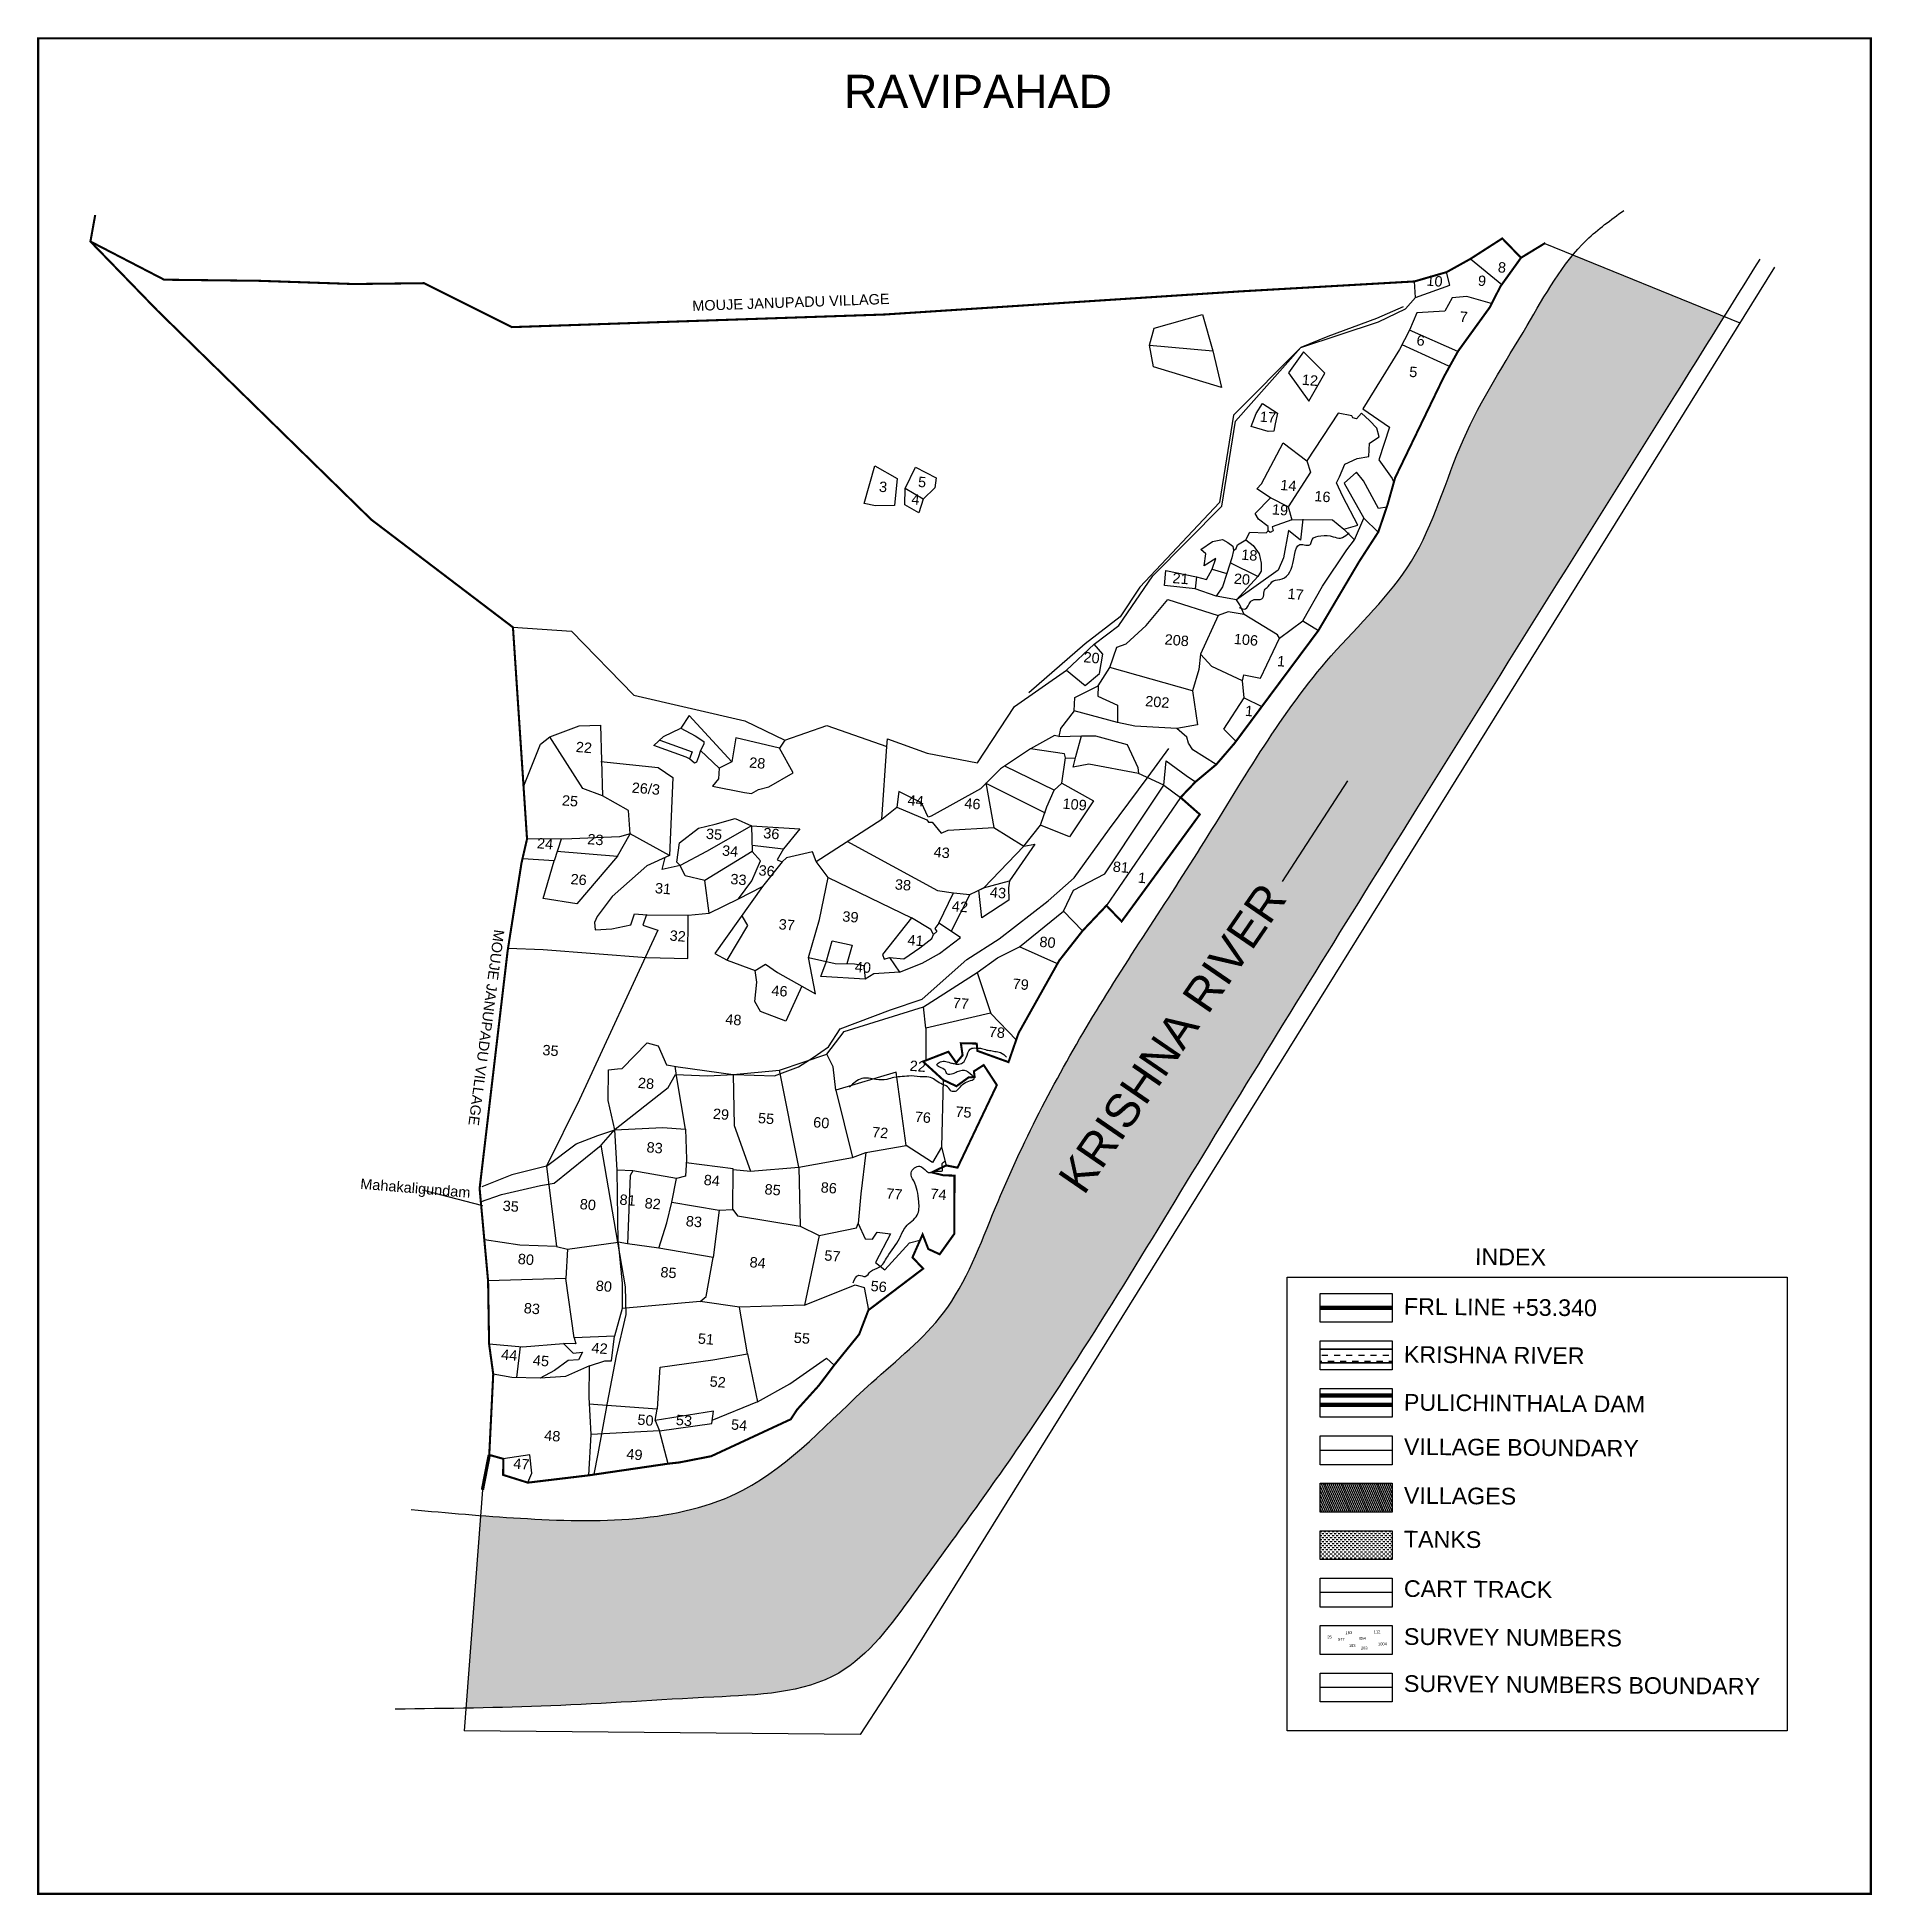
# Model space of a CAD drawing. Header units: millimetres. Extents: x 362131 to 366550, y 1844958 to 1849432.
import ezdxf

# ---------------------------------------------------------------- set-up
doc = ezdxf.new("R2010")
doc.units = ezdxf.units.MM
for name, color, linetype in [('BND', 6, 'Continuous'), ('FRL', 3, 'Continuous'), ('Plot NUmbers', 7, 'Continuous'), ('Plots', 7, 'Continuous'), ('ROAD', 1, 'Continuous'), ('ROADS', 50, 'Continuous'), ('Stream', 4, 'Continuous'), ('TEXT', 7, 'Continuous'), ('VILLAGE AREA', 1, 'Continuous'), ('Village Boundary', 5, 'Continuous')]:
    doc.layers.add(name, color=color, linetype=linetype)
doc.styles.get("Standard").update_dxf_attribs({"font": 'arial.ttf'})
doc.linetypes.add('FENCELINE2', pattern='A,0.25,-0.1,[132,ltypeshp.shx,S=0.1,R=0,X=-0.1,Y=0],-0.1,1', length=1.45)
doc.dimstyles.get("Standard").update_dxf_attribs({"dimtxt": 0.18, "dimasz": 0.18, "dimexe": 0.18, "dimexo": 0.0625, "dimgap": 0.09, "dimtad": 0, "dimtih": 1, "dimtoh": 1, "dimdec": 4, "dimzin": 0, "dimdsep": 46, "dimtxsty": 'Standard', "dimcen": 0.09, "dimadec": 0, "dimazin": 0, "dimtfac": 1, "dimtdec": 4, "dimtofl": 0, "dimtmove": 0, "dimatfit": 3, "dimfxl": 1, "dimtolj": 1, "dimtzin": 0, "dimarcsym": 0})

msp = doc.modelspace()

# ---------------------------------------------------------------- hatches: boundary and pattern name
h = msp.add_hatch()
h.set_pattern_fill('DASH,_O', color=4, scale=10, angle=45)
h.set_pattern_definition([(45, (0, 0), (4e-15, 44.9012806), [31.75, -31.75])])
edge = h.paths.add_edge_path()
edge.add_spline(control_points=[(363163.5, 1845407.4), (363231.9, 1845408.5), (363431, 1845413.4), (363724.4, 1845434.5), (364070.3, 1845445.9), (364282.1, 1845739.8), (364582.8, 1846149.6), (364964.8, 1846787.3), (365484.5, 1847625.2), (365900.2, 1848289.7), (366154, 1848695.5), (366193.9, 1848759.3)], knot_values=[162.77256, 162.77256, 162.77256, 162.77256, 367.716936, 761.210869, 1067.381812, 1328.474623, 1783.280228, 2624.869278, 3538.602355, 4748.356295, 4974.334727, 4974.334727, 4974.334727, 4974.334727], degree=3, periodic=0)
edge.add_line((366193.9, 1848759.3), (365829.3, 1848907))
edge.add_spline(control_points=[(365829.3, 1848907), (365786.9, 1848855.9), (365702.3, 1848701.7), (365550, 1848470.5), (365469.8, 1848159.3), (365176.6, 1847892.3), (364953.4, 1847497.7), (364658.6, 1847068.5), (364460.3, 1846686.3), (364341.5, 1846355), (364093.5, 1846162.5), (363822.9, 1845850.4), (363443.6, 1845854), (363230.1, 1845869), (363198.4, 1845871.5)], knot_values=[168.396154, 168.396154, 168.396154, 168.396154, 369.320077, 684.124001, 1003.124223, 1301.361083, 1843.091985, 2358.883197, 2859.366002, 3142.419732, 3383.738852, 3787.531428, 4327.678168, 4422.810922, 4422.810922, 4422.810922, 4422.810922], degree=3, periodic=0)
edge.add_line((363198.4, 1845871.5), (363163.5, 1845407.4))
h = msp.add_hatch()
h.set_pattern_fill('DASH', color=4, scale=117.16571)
h.set_pattern_definition([(0, (293578.12, 1486559.081), (14.6457137, 14.6457137), [14.6457137, -14.6457137])])
h.paths.add_polyline_path([(365220.9, 1846272.3), (365220.9, 1846238.9), (365394.3, 1846238.9), (365394.3, 1846272.3)])
h = msp.add_hatch()
h.set_pattern_fill('DASH', color=4, scale=39.055237)
h.set_pattern_definition([(0, (293578.1204, 1486559.0813), (4.88190457, 4.88190457), [4.88190457, -4.88190457])])
h.paths.add_polyline_path([(365220.9, 1845834.7), (365220.9, 1845765.2), (365394.3, 1845765.2), (365394.3, 1845834.7)])
at = {"layer": 'VILLAGE AREA', "linetype": 'ByBlock'}
h = msp.add_hatch(dxfattribs=at)
h.set_pattern_fill('ANSI31', color=256, scale=34.660302, angle=68.5464)
h.set_pattern_definition([(113.5464313, (238542.4352, 1207798.38), (-3.971796132, -1.730814645), [])])
h.paths.add_polyline_path([(365394.3, 1845879.5), (365394.3, 1845949), (365220.9, 1845949), (365220.9, 1845879.5)])

# ---------------------------------------------------------------- linework, layer by layer
at = {"const_width": 5}
msp.add_lwpolyline([(362133.1, 1849429.2), (366547.1, 1849429.2), (366547.1, 1844960.3), (362133.1, 1844960.3)], close=True, dxfattribs=at)
at = {"color": 0}
for points in [[(365141.3, 1846445.5), (366345.9, 1846445.5), (366345.9, 1845352.4), (365141.3, 1845352.4)], [(365220.9, 1846406.3), (365394.3, 1846406.3), (365394.3, 1846336.7), (365220.9, 1846336.7)], [(365220.9, 1846292), (365394.3, 1846292), (365394.3, 1846222.4), (365220.9, 1846222.4)], [(365220.9, 1846177.6), (365394.3, 1846177.6), (365394.3, 1846108.1), (365220.9, 1846108.1)], [(365220.9, 1846063.3), (365394.3, 1846063.3), (365394.3, 1845993.8), (365220.9, 1845993.8)], [(365220.9, 1845949), (365394.3, 1845949), (365394.3, 1845879.5), (365220.9, 1845879.5)], [(365220.9, 1845834.7), (365394.3, 1845834.7), (365394.3, 1845765.2), (365220.9, 1845765.2)], [(365220.9, 1845720.4), (365394.3, 1845720.4), (365394.3, 1845650.9), (365220.9, 1845650.9)], [(365220.9, 1845606.1), (365394.3, 1845606.1), (365394.3, 1845536.6), (365220.9, 1845536.6)], [(365220.9, 1845491.8), (365394.3, 1845491.8), (365394.3, 1845422.3), (365220.9, 1845422.3)]]:
    msp.add_lwpolyline(points, close=True, dxfattribs=at)
at = {"color": 4, "const_width": 3.91}
for points in [[(365394.3, 1846272.3), (365220.9, 1846272.3)], [(365394.3, 1846238.9), (365220.9, 1846238.9)]]:
    msp.add_lwpolyline(points, dxfattribs=at)
at = {"color": 0, "linetype": 'FENCELINE2', "ltscale": 80, "const_width": 10.4}
for points in [[(365394.3, 1846160.4), (365220.9, 1846160.4)], [(365394.3, 1846137.8), (365220.9, 1846137.8)]]:
    msp.add_lwpolyline(points, dxfattribs=at)
msp.add_lwpolyline([(363203.1, 1845933.4), (363159.4, 1845352.6)])
at = {"color": 4}
for points in [[(363031.8, 1845885.6), (363294.5, 1845864.8), (363830.4, 1845932.4), (364140.4, 1846191.1), (364313.5, 1846359.2), (364438.8, 1846613), (364665.3, 1847059.4), (364942.3, 1847494.5), (365247.6, 1847942), (365440.5, 1848169.4), (365565.8, 1848462.8), (365719.6, 1848737.5), (365863, 1848943.5), (365952.1, 1849014.3)], [(366280.2, 1848897.3), (366074.1, 1848567.7), (365433.3, 1847541.6), (364953.3, 1846764.1), (364504.9, 1846051.9), (364240.6, 1845681.8), (364061.3, 1845492), (363760.6, 1845434), (363367.7, 1845413), (362993.2, 1845405.1)]]:
    msp.add_spline(points, degree=3, dxfattribs=at)
at = {"layer": 'BND', "lineweight": 30}
for points, const_width in [([(365704.6, 1848900.4), (365654.9, 1848831.2), (365629.5, 1848781.2), (365552.7, 1848675), (365518.8, 1848613.8), (365401.3, 1848370.3), (365382.9, 1848304.9), (365360.8, 1848239.9), (365314.8, 1848168.8), (365216.6, 1848002.8), (365109.9, 1847859.4), (365014.6, 1847731.2), (364970.7, 1847680.2), (364920.5, 1847638.2), (364884.6, 1847600.7), (364930.9, 1847559.8), (364742.6, 1847302), (364706.1, 1847340.3), (364648.8, 1847279.8), (364592.3, 1847207.8), (364494.4, 1847033.2), (364470.2, 1846963.3), (364395.4, 1846990.3), (364393.6, 1847008), (364355.4, 1847008.8), (364359.6, 1846979.8), (364344.4, 1846961.7), (364325.4, 1846988.3), (364264.3, 1846964.7), (364312.9, 1846920.4), (364344.8, 1846905.3), (364373.7, 1846926.2), (364388.5, 1846927.6), (364386.9, 1846941.2), (364410.5, 1846956.2), (364442.1, 1846908), (364347.4, 1846709.1), (364320.1, 1846714.5), (364285.2, 1846697.7), (364313.7, 1846690.6), (364340.1, 1846690), (364339.8, 1846550), (364304.4, 1846500.5), (364277, 1846513.2), (364263.3, 1846548.3), (364238.9, 1846493.1), (364264.6, 1846465.9), (364132.7, 1846365.8), (364110.4, 1846307.6), (364050.3, 1846233.5), (364013.5, 1846184.6), (363961, 1846126.5), (363945.8, 1846103.2), (363754.2, 1846014.2), (363677.6, 1845999.2), (363650.4, 1845996.2), (363459.8, 1845968.2), (363312.5, 1845950.5), (363253, 1845969.1), (363253.3, 1846007.9), (363219.5, 1846017.3), (363229.1, 1846211.9), (363219.1, 1846284.7), (363216.7, 1846436.4), (363196.3, 1846659), (363263.8, 1847231.4), (363263.8, 1847231.4), (363297.2, 1847442.9), (363310.5, 1847500.8), (363300.9, 1847645.3), (363276.6, 1848010.4), (362935.5, 1848269.7), (362420.1, 1848773.4), (362258.9, 1848939.6), (362270.4, 1849003.4)], 5), ([(362258.9, 1848939.6), (362436.5, 1848847.6), (362663.2, 1848845), (362892.9, 1848837.2), (363062.2, 1848839.2), (363274.4, 1848733.4), (364171.7, 1848763.8), (365028.7, 1848819.5), (365447.7, 1848843.4), (365525.3, 1848865.8), (365582.7, 1848897.7), (365659.5, 1848947), (365704.6, 1848900.4), (365763.2, 1848936.1)], 5), ([(365394.3, 1846028.6), (365220.9, 1846028.6)], 3.47)]:
    msp.add_lwpolyline(points, dxfattribs=dict(at, const_width=const_width))
at = {"layer": 'FRL', "color": 84, "const_width": 10.4}
msp.add_lwpolyline([(365394.3, 1846371.5), (365220.9, 1846371.5)], dxfattribs=at)
at = {"layer": 'Plot NUmbers'}
msp.add_lwpolyline([(366314.8, 1848877.6), (364229.9, 1845523.8), (364113, 1845343.9), (363159.4, 1845352.6)], dxfattribs=at)
at = {"layer": 'Plots'}
for points in [[(363276.6, 1848010.4), (363417.5, 1848001.2), (363567.5, 1847846.9), (363835.1, 1847785.3), (363931.3, 1847738.8), (364032.4, 1847774.1), (364177, 1847723.4), (364178.4, 1847741.7), (364274.1, 1847707), (364395.7, 1847684.2), (364484.8, 1847820), (364609.5, 1847907.5), (364676.3, 1847970.2), (364735.8, 1848014.5), (364818.1, 1848134.8), (364984.2, 1848302.4), (365017.3, 1848507), (365174, 1848684.4), (365361.7, 1848745.8), (365426, 1848777.4), (365450.2, 1848805), (365533.1, 1848834.5), (365525.3, 1848865.8)], [(365582.7, 1848897.7), (365658.1, 1848835.7)], [(365450.2, 1848805), (365447.7, 1848843.4)], [(365636.2, 1848789.1), (365574.3, 1848806.9), (365538.4, 1848804.2), (365521.3, 1848772.2), (365453.6, 1848768.2), (365435.7, 1848725.9), (365411.6, 1848679.2), (365323.5, 1848536.5), (365387.7, 1848492.5), (365361.9, 1848413.7), (365394, 1848369.1), (365396.6, 1848362.6)], [(364809.9, 1848689.6), (364821.2, 1848730.8), (364937.5, 1848764.1), (364962.3, 1848676), (364982.8, 1848588.1), (364819.4, 1848638), (364809.9, 1848689.6)], [(365552.7, 1848675), (365435.7, 1848725.9)], [(364809.9, 1848689.6), (364962.3, 1848676)], [(365417.6, 1848691.7), (365530.2, 1848640)], [(365144.7, 1848623.5), (365193.9, 1848555.4), (365232.4, 1848622.4), (365180.6, 1848673.8), (365144.7, 1848623.5)], [(365055, 1848494.4), (365066.9, 1848525.2), (365082.3, 1848549.3), (365117.8, 1848526), (365112.2, 1848500.3), (365109.2, 1848483), (365095.8, 1848481.9), (365055, 1848494.4)], [(365152.9, 1848268.9), (365179.2, 1848270.1), (365250.8, 1848269.6), (365277.8, 1848246.6), (365311.9, 1848256.6), (365275.6, 1848325.2), (365260.3, 1848358.1), (365267.4, 1848373), (365279.9, 1848403), (365309.7, 1848417.1), (365338.3, 1848421.7), (365339.6, 1848454.1), (365363, 1848469.4), (365357.4, 1848489.9), (365339.5, 1848508.9), (365320.2, 1848526.2), (365308.4, 1848512.3), (365299.5, 1848515.2), (365297.1, 1848519.7), (365264.4, 1848526), (365188.5, 1848411)], [(365041.8, 1848221.4), (365051.5, 1848239.4), (365090.9, 1848238), (365095.9, 1848242.4), (365095.6, 1848252.9), (365072.4, 1848271), (365064.4, 1848284.5), (365101.4, 1848322.3), (365068.5, 1848344.3), (365079.3, 1848355.7), (365131.8, 1848454.7), (365188.5, 1848411), (365197.9, 1848384.1), (365144, 1848300.5), (365101.4, 1848322.3)], [(364148.3, 1848399.7), (364201.8, 1848369.1), (364195.5, 1848303.6), (364150.1, 1848303.1), (364122.9, 1848308.4), (364148.3, 1848399.7)], [(364254.4, 1848286), (364220.3, 1848305.4), (364221.4, 1848345.1), (364245.9, 1848396), (364296, 1848370.7), (364292.9, 1848346.7), (364264.4, 1848318.7), (364254.4, 1848286)], [(365381.3, 1848300), (365361.6, 1848296.6), (365325.2, 1848363), (365308, 1848384.4), (365279, 1848357.3), (365326.4, 1848273), (365360.8, 1848239.9)], [(364264.4, 1848318.7), (364221.4, 1848345.1)], [(365144, 1848300.5), (365152.9, 1848268.9), (365105.1, 1848252.7), (365107.8, 1848242.9), (365100.3, 1848239.1), (365095.9, 1848242.4)], [(365179.2, 1848270.5), (365173.3, 1848220.5), (365144.6, 1848243.2), (365132.7, 1848177.5), (365119.4, 1848147.8), (365019.5, 1848076.4)], [(365179.2, 1848026.4), (365226.2, 1848109.3), (365284.9, 1848196.9), (365303.6, 1848221.5), (365277.8, 1848246.6)], [(365303.6, 1848221.5), (365326.4, 1848273)], [(364922.9, 1848131.7), (364947.3, 1848125.6), (364960.4, 1848150.8), (364969.3, 1848176.2), (364941.6, 1848158.8), (364945.6, 1848187.2), (364933.3, 1848197.8), (364961.7, 1848217.1), (364986, 1848222.2), (364998.8, 1848214.6), (365010.2, 1848206), (365012.3, 1848195.1), (365008.1, 1848177.7), (364995.7, 1848139.8), (364985.4, 1848108.2), (364970.1, 1848085.4)], [(365012.3, 1848195.1), (365018.7, 1848200.5), (365022, 1848209.4), (365041.8, 1848221.4), (365059.6, 1848207.4), (365073.9, 1848187.3), (365078.4, 1848164.9), (365079.1, 1848145.5), (365070.9, 1848133.2), (365019.5, 1848076.4)], [(365037.9, 1848041.6), (365027.3, 1848064.3), (365019.5, 1848076.4), (364970.1, 1848085.4), (364919.4, 1848103), (364845.6, 1848111.5), (364849.4, 1848147.6), (364922.9, 1848131.7), (364919.4, 1848103)], [(364960.4, 1848150.8), (364995.7, 1848139.8)], [(365070.9, 1848133.2), (365004.1, 1848166)], [(364685.9, 1847869.3), (364714.6, 1847913.5), (364730.8, 1847962.5), (364753.6, 1847970.4), (364801.5, 1848014.8), (364854.2, 1848077.3), (364974.9, 1848039.2), (364933, 1847946.1), (364928.7, 1847908.8), (364913.2, 1847857.6), (364714.6, 1847913.5)], [(365033.5, 1847881.4), (365036.6, 1847896.3), (365076.9, 1847888.3), (365122.7, 1847984.3), (365118, 1847992.5), (365037.9, 1848041.6), (364999.5, 1848047.5), (364974.9, 1848039.2)], [(365122.7, 1847984.3), (365179.2, 1848026.4), (365216.6, 1848002.8)], [(364609.5, 1847907.5), (364654.5, 1847870.3), (364689.4, 1847899), (364697.6, 1847945.7), (364676.3, 1847970.2)], [(365037.8, 1847840.3), (365033.5, 1847881.4), (364959.7, 1847916), (364933, 1847946.1)], [(364628.3, 1847808.9), (364630.1, 1847841.1), (364685.9, 1847869.3), (364685, 1847844.9), (364733, 1847823.3), (364732.6, 1847781)], [(364913.2, 1847857.6), (364925.6, 1847775.7), (364875.6, 1847766.6)], [(365019.2, 1847734.8), (364989.1, 1847764.8), (365037.8, 1847840.3), (365080, 1847819.9)], [(363803.8, 1847686.4), (363701.1, 1847798.4), (363680.8, 1847767.7)], [(364970.7, 1847680.2), (364913.9, 1847715.4), (364903.5, 1847731.3), (364899.8, 1847745.5), (364875.6, 1847766.6), (364774.3, 1847772.7), (364732.6, 1847781), (364628.3, 1847808.9), (364595.6, 1847767.1), (364591.7, 1847747.5), (364646.1, 1847749.3)], [(363302.7, 1847628.7), (363342.8, 1847728.9), (363365.5, 1847746.9), (363436.4, 1847773.3), (363487.1, 1847775.1), (363492.2, 1847604.7), (363444.8, 1847622.1), (363365.5, 1847746.9)], [(363694.1, 1847697.5), (363616.1, 1847725.7), (363638.8, 1847747.1), (363680.8, 1847767.7), (363715.3, 1847749.1), (363736.3, 1847735.4), (363736, 1847729.1), (363728.1, 1847713.9), (363723.6, 1847698.8), (363719, 1847686), (363713.8, 1847683.1), (363701.8, 1847694), (363694.1, 1847697.5)], [(363630.6, 1847738.7), (363708.1, 1847710.7), (363701.8, 1847694)], [(363728.1, 1847713.9), (363773.5, 1847671.3), (363771.9, 1847645.3), (363757.6, 1847627.5), (363834.3, 1847612.7), (363851.2, 1847610.1), (363867.7, 1847619.5), (363892.9, 1847626.3), (363951.6, 1847659.6), (363918.8, 1847719.6), (363813.5, 1847744.6), (363803.8, 1847686.4), (363773.5, 1847671.3)], [(363931.3, 1847738.8), (363918.8, 1847719.6)], [(364591.7, 1847747.5), (364580.9, 1847749.9), (364523.2, 1847717.8), (364450.9, 1847670), (364402.6, 1847621.7), (364284, 1847555.3), (364276.9, 1847552.9), (364260.5, 1847588.1), (364206.1, 1847615.2), (364201.5, 1847577), (364273.6, 1847546.8), (364277.1, 1847541.3), (364286.7, 1847541.2), (364308.1, 1847514.4), (364324.9, 1847521.5), (364434.5, 1847528.3), (364506.8, 1847483.4), (364547.5, 1847533.9), (364562.6, 1847578.2), (364580.1, 1847617.9), (364598.9, 1847635.1), (364607.1, 1847695.9), (364605, 1847705.6), (364523.2, 1847717.8)], [(364844.5, 1847630.4), (364783, 1847658.2), (364664, 1847680.7), (364626.2, 1847673.7), (364632, 1847699.3), (364646.1, 1847749.3), (364680.1, 1847749.1), (364755.8, 1847728.5), (364781.6, 1847673.2), (364783, 1847658.2)], [(364165.2, 1847548.7), (364177, 1847723.4)], [(364607.1, 1847695.9), (364631, 1847695.1)], [(363488, 1847687.3), (363626, 1847672.5), (363661.8, 1847648.4), (363653.5, 1847461.1), (363558.6, 1847512.8), (363554.7, 1847569.3), (363492.2, 1847604.7)], [(364580.1, 1847617.9), (364462.8, 1847675.5)], [(364844.5, 1847630.4), (364850.1, 1847688.6), (364898.2, 1847653.9), (364920.3, 1847638)], [(363357.1, 1846712.5), (363428.6, 1846766.4), (363481.3, 1846786.6), (363521.8, 1846800.4), (363505.7, 1846870.9), (363507, 1846945.1), (363528.8, 1846947.1), (363540, 1846948.1), (363600, 1847009.8), (363626.4, 1847002.3), (363646.4, 1846957), (363674.9, 1846952), (363806.7, 1846933.5), (363918.3, 1846943.7), (364032.9, 1846982.8), (364074.1, 1847037.3), (364265.1, 1847096.4), (364394.3, 1847179.1), (364443.7, 1847214.8), (364496.3, 1847240.9), (364602.9, 1847326.5), (364626.8, 1847377), (364702.3, 1847416.7), (364798.1, 1847560.7), (364844.5, 1847630.4), (364884.6, 1847600.7)], [(364415.6, 1847636), (364434.5, 1847528.3)], [(364415.8, 1847634.9), (364558.7, 1847563.6)], [(364598.9, 1847635.1), (364674.5, 1847592.8), (364616.9, 1847505.5), (364547.5, 1847533.9)], [(364006.7, 1847446.6), (364165.2, 1847548.7), (364201.5, 1847577)], [(364884.6, 1847600.7), (364706.1, 1847340.3)], [(363679.5, 1847436.7), (363671, 1847444.7), (363677.6, 1847491.6), (363723.5, 1847526.8), (363763.6, 1847536.6), (363812, 1847549.6), (363851, 1847532.6), (363742.8, 1847470.9), (363679.5, 1847436.7)], [(363851, 1847532.6), (363852.8, 1847470.6), (363738.5, 1847400.7)], [(363851, 1847532.6), (363967.3, 1847524.9), (363928.5, 1847476.9)], [(363393, 1847500.4), (363375.5, 1847447.9), (363300.5, 1847453)], [(363558.6, 1847512.8), (363533.6, 1847505.7), (363399.5, 1847500.6), (363310.5, 1847500.8)], [(363382.2, 1847471.2), (363528.8, 1847458.9), (363558.6, 1847512.8)], [(363749.1, 1847322.1), (363820.2, 1847356.8), (363852, 1847399.7), (363873.1, 1847447.7), (363852.8, 1847470.6)], [(363852.6, 1847485.5), (363928.5, 1847476.9), (363912.7, 1847450.3), (363925.4, 1847445.9), (363877.9, 1847386), (363762.9, 1847224.5), (363792.4, 1847208.9), (363842, 1847292.3), (363829.8, 1847313.8), (363828.1, 1847315.3)], [(364081, 1847495.7), (364299.3, 1847376.3), (364337.8, 1847371.2), (364376.9, 1847366.8), (364410.4, 1847383.4), (364506.8, 1847483.4)], [(364506.8, 1847483.4), (364533.5, 1847488.3), (364472.5, 1847400.2), (364470.2, 1847382.9), (364471.1, 1847353.1), (364406, 1847310.8), (364398.8, 1847377.8), (364410.2, 1847382.8), (364472.5, 1847400.2)], [(363528.8, 1847458.9), (363430.6, 1847344.4), (363349.2, 1847357.4), (363375.5, 1847447.9)], [(363653.5, 1847461.1), (363599.2, 1847436.3), (363515.2, 1847362.1), (363479.4, 1847313.8), (363473.3, 1847299.9), (363474.5, 1847281.6), (363514.7, 1847284.1), (363560.8, 1847294.1), (363569.7, 1847320.4), (363598.9, 1847318.3), (363698.6, 1847317), (363749.1, 1847322.1), (363738.5, 1847400.7), (363691.2, 1847412), (363679.5, 1847436.7), (363635.6, 1847427.3), (363643.2, 1847456.4)], [(363988.1, 1847215.6), (364014.7, 1847306.7), (364036.2, 1847407.6), (364006.7, 1847446.6), (363997.9, 1847469.6), (363935.5, 1847455.1), (363925.4, 1847445.9)], [(363820.2, 1847356.8), (363877.9, 1847386)], [(364036.2, 1847407.6), (364236.8, 1847310.7), (364167, 1847222.3), (364170.6, 1847211.4), (364183.7, 1847215.2), (364207.3, 1847179.7), (364145.8, 1847175.8), (364124.8, 1847163.3)], [(364302.6, 1847298.1), (364337.8, 1847371.2)], [(364376.9, 1847366.8), (364330.9, 1847277.2)], [(363598.2, 1847318.5), (363589.2, 1847293.4), (363625.9, 1847280.9), (363436.5, 1846873.5), (363357.1, 1846712.5), (363273.8, 1846691.9), (363201.4, 1846663.3)], [(363265.3, 1847237.4), (363349, 1847234.2), (363597.9, 1847215.6), (363697.5, 1847212.7), (363698.6, 1847317)], [(364207.3, 1847179.7), (364262.5, 1847201.6), (364303.7, 1847224.8), (364354.6, 1847263.7), (364302.6, 1847298.1), (364292.5, 1847284.7), (364297.8, 1847278.2), (364289.5, 1847270.5), (364282.8, 1847282.4), (364236.8, 1847310.7)], [(364648.8, 1847279.8), (364602.9, 1847326.5)], [(363972.5, 1847146.3), (364005.1, 1847127.8), (363988.1, 1847215.6), (364052.8, 1847200.6), (364099.2, 1847199.8), (364121.7, 1847195.9), (364124.8, 1847163.3), (364018.5, 1847169.8), (364031.1, 1847204.3), (364045.1, 1847255.5), (364093.4, 1847244.6), (364080.4, 1847199.7)], [(364183.7, 1847215.2), (364218, 1847211.7), (364256.5, 1847238.2), (364285.2, 1847261.3), (364289.5, 1847270.5)], [(363792.4, 1847208.9), (363860, 1847184.2), (363884.8, 1847199.4), (363913.6, 1847179.2), (363972.5, 1847146.3), (363933.5, 1847061.9), (363873.2, 1847085), (363859.1, 1847109), (363864, 1847155.6), (363860, 1847184.2)], [(364586.6, 1847200.5), (364496.3, 1847240.9)], [(364394.3, 1847179.1), (364427.9, 1847080.5), (364489.8, 1847016.2)], [(364427, 1847080.8), (364271.2, 1847045.4), (364265.1, 1847096.4)], [(364271.2, 1847045.4), (364270.9, 1846967.2)], [(364308.8, 1846758.6), (364287, 1846721.5), (364223.3, 1846762.1), (364200, 1846938.7), (364053.9, 1846896.1), (364048.2, 1846952.2), (364032.9, 1846982.8)], [(363691.8, 1846802.2), (363671.6, 1846925.8), (363667.1, 1846953.4)], [(363806.7, 1846933.5), (363809.8, 1846810.4), (363848.4, 1846700.9)], [(363965.3, 1846710.5), (363918.3, 1846943.7)], [(364053.9, 1846896.1), (364094.5, 1846733.8), (364126.4, 1846745.5), (364223.3, 1846762.1)], [(364312.9, 1846920.4), (364308.8, 1846758.6), (364320.1, 1846714.5)], [(363727.6, 1846387.1), (363742.3, 1846398.5), (363758.6, 1846492.6), (363627.6, 1846515.1), (363552.4, 1846526), (363530.1, 1846529.6), (363528, 1846702.9), (363521.8, 1846800.4), (363636.6, 1846805.6), (363691.8, 1846802.2), (363694.6, 1846729.9), (363691.9, 1846688.4), (363670.3, 1846682.9), (363565.3, 1846701.4), (363528, 1846702.9)], [(363357.1, 1846712.5), (363381.2, 1846519.4), (363293.5, 1846522.6), (363208, 1846535.3)], [(363659.1, 1846625.6), (363773.1, 1846606.4), (363806.1, 1846608.3), (363807.1, 1846705.9), (363693.7, 1846720.8)], [(363806.6, 1846705), (363848.4, 1846700.9), (363965.3, 1846710.5), (364094.5, 1846733.8)], [(363965.3, 1846710.5), (363968.1, 1846568.6)], [(364126.4, 1846745.5), (364114.8, 1846645.8), (364108.1, 1846574.6), (364124.9, 1846537.4), (364142.9, 1846537), (364153.8, 1846553.6), (364185.8, 1846549.6), (364150, 1846480.6), (364172.3, 1846462.9), (364231.7, 1846528.2), (364256.7, 1846534.5)], [(363565.3, 1846701.4), (363559.2, 1846690.2), (363552.4, 1846526)], [(363627.6, 1846515.1), (363647.3, 1846576.1), (363659.1, 1846625.6), (363670.3, 1846682.9)], [(363773.1, 1846606.4), (363758.6, 1846492.6)], [(363806.1, 1846608.3), (363817.6, 1846593), (363968.1, 1846568.6), (364014.1, 1846545.5), (364104.3, 1846563.9), (364108.1, 1846574.6)], [(364014.1, 1846545.5), (363978.6, 1846378), (363822.6, 1846373.2)], [(363381.2, 1846519.4), (363408.3, 1846512.9), (363530.1, 1846529.6), (363539.7, 1846430.3), (363539.9, 1846369.7), (363521.3, 1846303.5), (363424.4, 1846299.6), (363428, 1846284.6), (363398.6, 1846285.8)], [(363408.3, 1846512.9), (363404.1, 1846442.3)], [(363424.4, 1846299.6), (363404.1, 1846442.3), (363216.7, 1846436.4)], [(363978.6, 1846378), (364100.7, 1846427.2), (364122.6, 1846420.5), (364132.7, 1846365.8)], [(363841.5, 1846260.8), (363822.6, 1846373.2), (363727.6, 1846387.1), (363539.9, 1846369.7)], [(363219.1, 1846284.7), (363299.9, 1846277.9), (363398.6, 1846285.8), (363421.5, 1846262.7), (363443.9, 1846264.8), (363434.7, 1846246.6), (363409.8, 1846244.5), (363376.9, 1846220.9), (363342.2, 1846202.2), (363273.6, 1846203.9), (363229.1, 1846211.9)], [(363286.1, 1846203.7), (363294.7, 1846278.5)], [(363460.7, 1846232), (363497.6, 1846244), (363514.2, 1846244.1), (363521.3, 1846303.5)], [(363459.5, 1845968.2), (363465, 1846066.4), (363459.8, 1846156), (363460.7, 1846232), (363403.4, 1846206), (363342.2, 1846202.2)], [(363624.5, 1846128), (363631, 1846228.8), (363758.3, 1846246), (363841.5, 1846260.8), (363865.8, 1846144.9), (363755.6, 1846099.9)], [(363865.8, 1846144.9), (363943.5, 1846188.4), (364032, 1846250.5), (364050.3, 1846233.5)], [(363619.2, 1846100.2), (363624, 1846127.6), (363459.4, 1846139.9)], [(363629.5, 1846075.1), (363755.7, 1846092.7), (363759.4, 1846122.9), (363619.2, 1846100.2), (363629.5, 1846075.1)], [(363650.4, 1845996.2), (363629.5, 1846075.1), (363465, 1846066.4)], [(363312.5, 1845950.5), (363321.9, 1845973.7), (363317.6, 1846017.7), (363253.3, 1846007.9)]]:
    msp.add_lwpolyline(points, dxfattribs=at)
at = {"layer": 'ROAD'}
msp.add_lwpolyline([(365394.3, 1845685.7), (365220.9, 1845685.7)], dxfattribs=at)
at = {"layer": 'ROAD', "color": 0}
msp.add_lwpolyline([(365394.3, 1845457), (365220.9, 1845457)], dxfattribs=at)
at = {"layer": 'ROADS'}
for points in [[(365420.8, 1848782.6), (365356.8, 1848754), (365239.1, 1848711.1), (365174, 1848684.4), (365011.9, 1848521.7), (364978.1, 1848311.2), (364786.3, 1848106.8), (364739, 1848035.8), (364654.6, 1847970.4), (364519.1, 1847853)], [(363471.9, 1845970.9), (363481.7, 1846019.8), (363504.6, 1846142.7), (363526.3, 1846255.7), (363549.1, 1846355.6), (363547.3, 1846422.2), (363489.4, 1846763), (363523, 1846802), (363650.5, 1846901.9), (363667.8, 1846933.7), (363745.2, 1846930.2), (363808.9, 1846933.3), (363906.2, 1846930.4), (363964.4, 1846951.8), (364000, 1846974.2), (364036.7, 1846999.9), (364064.4, 1847043.2), (364185.8, 1847089.3), (364262.3, 1847115.1), (364369.6, 1847210.6), (364447.7, 1847260), (364566, 1847352), (364628, 1847407.3), (364713.7, 1847525.1), (364806.4, 1847650.1), (364856.3, 1847718.4)], [(363198.1, 1846626.7), (363248.7, 1846644.1), (363343, 1846666.2), (363376.2, 1846671.8), (363489.4, 1846763)]]:
    msp.add_lwpolyline(points, dxfattribs=at)
at = {"layer": 'Stream'}
msp.add_lwpolyline([(365761.6, 1848934.5), (366232, 1848743.9)], dxfattribs=at)
for points in [[(365025.4, 1848058.5), (365040.8, 1848054.9), (365052.8, 1848071.6), (365058.5, 1848076.2), (365061.8, 1848077.1), (365080.7, 1848079.4), (365084.3, 1848084.4), (365086.8, 1848099.9), (365095.5, 1848108.9), (365108.2, 1848122.3), (365129.2, 1848126.8), (365156.6, 1848171.1), (365159.5, 1848188.6), (365171.9, 1848209.7), (365198, 1848211.1), (365198.7, 1848212.6), (365201.6, 1848221.8), (365222.5, 1848231.1), (365252.5, 1848228.7), (365270, 1848225.5), (365274.8, 1848227.1), (365290.5, 1848237.9)], [(364331.1, 1846893.9), (364342.5, 1846893.4), (364362.8, 1846912), (364387.8, 1846924.9), (364373.7, 1846938.5), (364369.7, 1846941.5), (364346.3, 1846939.6), (364336.1, 1846935.1), (364323.2, 1846934.3), (364317.4, 1846943.5), (364297.9, 1846957.3), (364306.2, 1846963.8), (364319.1, 1846965.1), (364333.1, 1846960.7), (364336.6, 1846960.1), (364346.9, 1846958.3), (364359.4, 1846961.2), (364381.7, 1846996.6), (364395.8, 1846996.9), (364405, 1846996.2), (364418.1, 1846992.4), (364430.8, 1846990.5), (364437.2, 1846989.1), (364451, 1846986.2), (364465.7, 1846975.4)], [(364331.1, 1846893.9), (364320.3, 1846905.9), (364310.8, 1846909.7), (364296, 1846918.3), (364282.5, 1846926.1), (364264.5, 1846927.6), (364235.7, 1846930), (364214.3, 1846928.4), (364194.3, 1846926.3), (364177.4, 1846921.6), (364150.7, 1846921.5), (364116.9, 1846923.9), (364087.2, 1846903.1)], [(364095.9, 1846431.7), (364109.8, 1846449.8), (364125.2, 1846447.3), (364137.9, 1846459.2), (364159, 1846469.2), (364178.5, 1846494.4), (364207.8, 1846538.5), (364222.5, 1846566.5), (364250.4, 1846594.9), (364254.3, 1846627.1), (364250.2, 1846654.2), (364241.8, 1846677.1), (364235.6, 1846696.9), (364256.2, 1846712.7), (364272.4, 1846700.8), (364277.5, 1846697.7), (364297.7, 1846700.7), (364310.8, 1846701.8), (364310.6, 1846719.1), (364318.4, 1846725.1)]]:
    msp.add_spline(points, degree=3, dxfattribs=at)
at = {"layer": 'Village Boundary', "const_width": 7.97}
msp.add_lwpolyline([(363219.5, 1846017.3), (363203.1, 1845933.4)], dxfattribs=at)

# ---------------------------------------------------------------- texts
at = {"layer": 'Plot NUmbers'}
for s, rotation, p in [('10', 355.3042, (365475.9, 1848833.6)), ('9', 355.3042, (365600, 1848833.3)), ('8', 355.3042, (365648.1, 1848865.5)), ('MOUJE JANUPADU VILLAGE ', 2.0732, (363708.9, 1848772.1)), ('7', 355.3042, (365555.9, 1848746.6)), ('6', 355.3042, (365452.3, 1848689.6)), ('5', 355.3042, (365434.5, 1848613.8)), ('12', 355.3042, (365175.9, 1848594.7)), ('17', 355.3042, (365074.6, 1848505.9)), ('5', 355.3042, (364251.5, 1848348.7)), ('14', 355.3042, (365124, 1848341.3)), ('3', 355.3042, (364157.5, 1848337)), ('4', 355.3042, (364235.6, 1848307.1)), ('16', 355.3042, (365206.1, 1848314.5)), ('19', 355.3042, (365103.9, 1848282.5)), ('18', 355.3042, (365029.9, 1848173.5)), ('21', 355.3042, (364864.2, 1848117.1)), ('20', 355.3042, (365012.1, 1848115.6)), ('17', 355.3042, (365141.4, 1848079.2)), ('208', 355.3042, (364845.4, 1847969.3)), ('106', 355.3042, (365012.1, 1847970.5)), ('20', 355.3042, (364650, 1847926.4)), ('1', 355.3042, (365116.3, 1847917.1)), ('202', 355.3042, (364798.6, 1847820.8)), ('1', 355.3042, (365039.1, 1847797.3)), ('22', 355.3042, (363427.1, 1847710.3)), ('28', 355.3042, (363844.7, 1847672.8)), ('25', 355.3042, (363393.6, 1847581.7)), ('26/3', 355.3042, (363561.9, 1847612.3)), ('44', 355.3042, (364226.4, 1847582.1)), ('46', 355.3042, (364363.1, 1847574.7)), ('109', 355.3042, (364599.5, 1847573.9)), ('35', 355.3042, (363740.6, 1847501.3)), ('36', 355.3042, (363878.7, 1847502.8)), ('24', 355.3042, (363333.7, 1847478.5)), ('23', 355.3042, (363455, 1847488.4)), ('34', 355.3042, (363779.4, 1847460.9)), ('43', 355.3042, (364289, 1847457.3)), ('36', 355.3042, (363867.4, 1847413.2)), ('81', 355.3042, (364720.6, 1847422)), ('26', 355.3042, (363414.5, 1847392.2)), ('31', 355.3042, (363617.8, 1847370.3)), ('33', 355.3042, (363799.5, 1847392.3)), ('38', 355.3042, (364195.7, 1847379.3)), ('43', 355.3042, (364424.6, 1847360.4)), ('1', 355.3042, (364781.2, 1847395.5)), ('42', 355.3042, (364332.8, 1847327)), ('37', 355.3042, (363915.7, 1847283.3)), ('39', 355.3042, (364069.2, 1847302.2)), ('MOUJE JANUPADU VILLAGE ', 262.494, (363231.3, 1847283.6)), ('32', 355.3042, (363653.1, 1847256.2)), ('41', 355.3042, (364226, 1847245.4)), ('80', 355.3042, (364543.8, 1847241.1)), ('40', 355.3042, (364099.2, 1847180.9)), ('79', 355.3042, (364479.3, 1847139.9)), ('46', 355.3042, (363898.3, 1847123.9)), ('77', 355.3042, (364334.9, 1847093.9)), ('48', 355.3042, (363787.3, 1847054.6)), ('78', 355.3042, (364421.9, 1847024.1)), ('35', 355.3042, (363346.8, 1846980.5)), ('22', 355.3042, (364231.3, 1846942.6)), ('28', 355.3042, (363576.8, 1846901.3)), ('29', 355.3042, (363757.3, 1846827)), ('76', 355.3042, (364243.6, 1846819.6)), ('75', 355.3042, (364341.5, 1846832)), ('55', 355.3042, (363866, 1846816.6)), ('60', 355.3042, (363998.9, 1846806.6)), ('72', 355.3042, (364140.7, 1846782.7)), ('83', 355.3042, (363597.6, 1846746.2)), ('Mahakaligundam ', 355.3042, (362908.1, 1846658.3)), ('84', 355.3042, (363735.3, 1846667.6)), ('85', 355.3042, (363881.8, 1846645.1)), ('86', 355.3042, (364017, 1846649.6)), ('35', 355.3042, (363251.1, 1846605.4)), ('80', 355.3042, (363436.7, 1846609.4)), ('81', 355.3042, (363532.5, 1846620.2)), ('82', 355.3042, (363592.9, 1846611.6)), ('77', 355.3042, (364174.8, 1846634.8)), ('74', 355.3042, (364281.3, 1846634.2)), ('83', 355.3042, (363692.2, 1846568.4)), ('80', 355.3042, (363287.5, 1846477.4)), ('84', 355.3042, (363845.7, 1846469.5)), ('57', 355.3042, (364025.8, 1846485.7)), ('85', 355.3042, (363631, 1846445.6)), ('80', 355.3042, (363475.3, 1846412.8)), ('56', 355.3042, (364137.3, 1846412.1)), ('83', 355.3042, (363301.9, 1846358.9)), ('51', 355.3042, (363721.2, 1846285.6)), ('55', 355.3042, (363952.3, 1846287.6)), ('44', 355.3042, (363247.5, 1846247.1)), ('42', 355.3042, (363465, 1846263.2)), ('45', 355.3042, (363323.8, 1846233.3)), ('52', 355.3042, (363749.6, 1846182.2)), ('50', 355.3042, (363575.6, 1846090.2)), ('53', 355.3042, (363668.2, 1846089.5)), ('54', 355.3042, (363801.1, 1846078.6)), ('48', 355.3042, (363351.1, 1846052.3)), ('47', 355.3042, (363276.6, 1845984.7)), ('49', 355.3042, (363548.9, 1846007.5))]:
    msp.add_text(s, height=25, rotation=rotation, dxfattribs=at).set_placement(p)
at = {"layer": 'TEXT', "color": 5}
msp.add_text('RAVIPAHAD', height=80, dxfattribs=at).set_placement((364073.8, 1849261))
at = {"layer": 'TEXT', "color": 4}
msp.add_text('KRISHNA RIVER', height=80, rotation=55.554, dxfattribs=at).set_placement((364651.7, 1846640.3))
at = {"layer": 'TEXT', "color": 0}
for s, height, p in [('INDEX', 40.04, (365593.7, 1846474.7)), ('FRL LINE +53.340', 40.039, (365422.4, 1846355)), ('KRISHNA RIVER', 40.039, (365422.4, 1846239.5)), ('PULICHINTHALA DAM', 40.039, (365422.4, 1846124.1)), ('VILLAGE BOUNDARY', 40.039, (365422.4, 1846017.5)), ('VILLAGES', 40.04, (365422.4, 1845899.8)), ('TANKS', 40.04, (365422.4, 1845794.6)), ('CART TRACK', 40.04, (365422.4, 1845675.5)), ('SURVEY NUMBERS', 40.039, (365422.4, 1845560)), ('SURVEY NUMBERS BOUNDARY', 40.039, (365422.4, 1845446.7))]:
    msp.add_text(s, height=height, rotation=359.5381, dxfattribs=at).set_placement(p)
at = {"layer": 'TEXT'}
for s, p in [('183', (365281.9, 1845585.5)), ('112', (365350.1, 1845587.6)), ('25', (365238.1, 1845575.3)), ('577', (365264.2, 1845569.6)), ('183', (365290.2, 1845554.5)), ('854', (365315.2, 1845571.9)), ('203', (365319.1, 1845548.5)), ('1004', (365360.3, 1845558.4))]:
    msp.add_text(s, height=6.79, rotation=1.2022, dxfattribs=at).set_placement(p)

# ---------------------------------------------------------------- leaders
at = {"color": 4}
msp.add_leader([(365286.9, 1847640.8), (365129.2, 1847397.9)], dimstyle='Standard', override={"dimasz": 100, "dimgap": 0.09, "dimtad": 0}, dxfattribs=at)
at = {"layer": 'Plot NUmbers'}
msp.add_leader([(363204.3, 1846616.8), (363058.5, 1846654.6)], dimstyle='Standard', override={"dimasz": 0.1}, dxfattribs=at)

doc.saveas('drawing.dxf')
